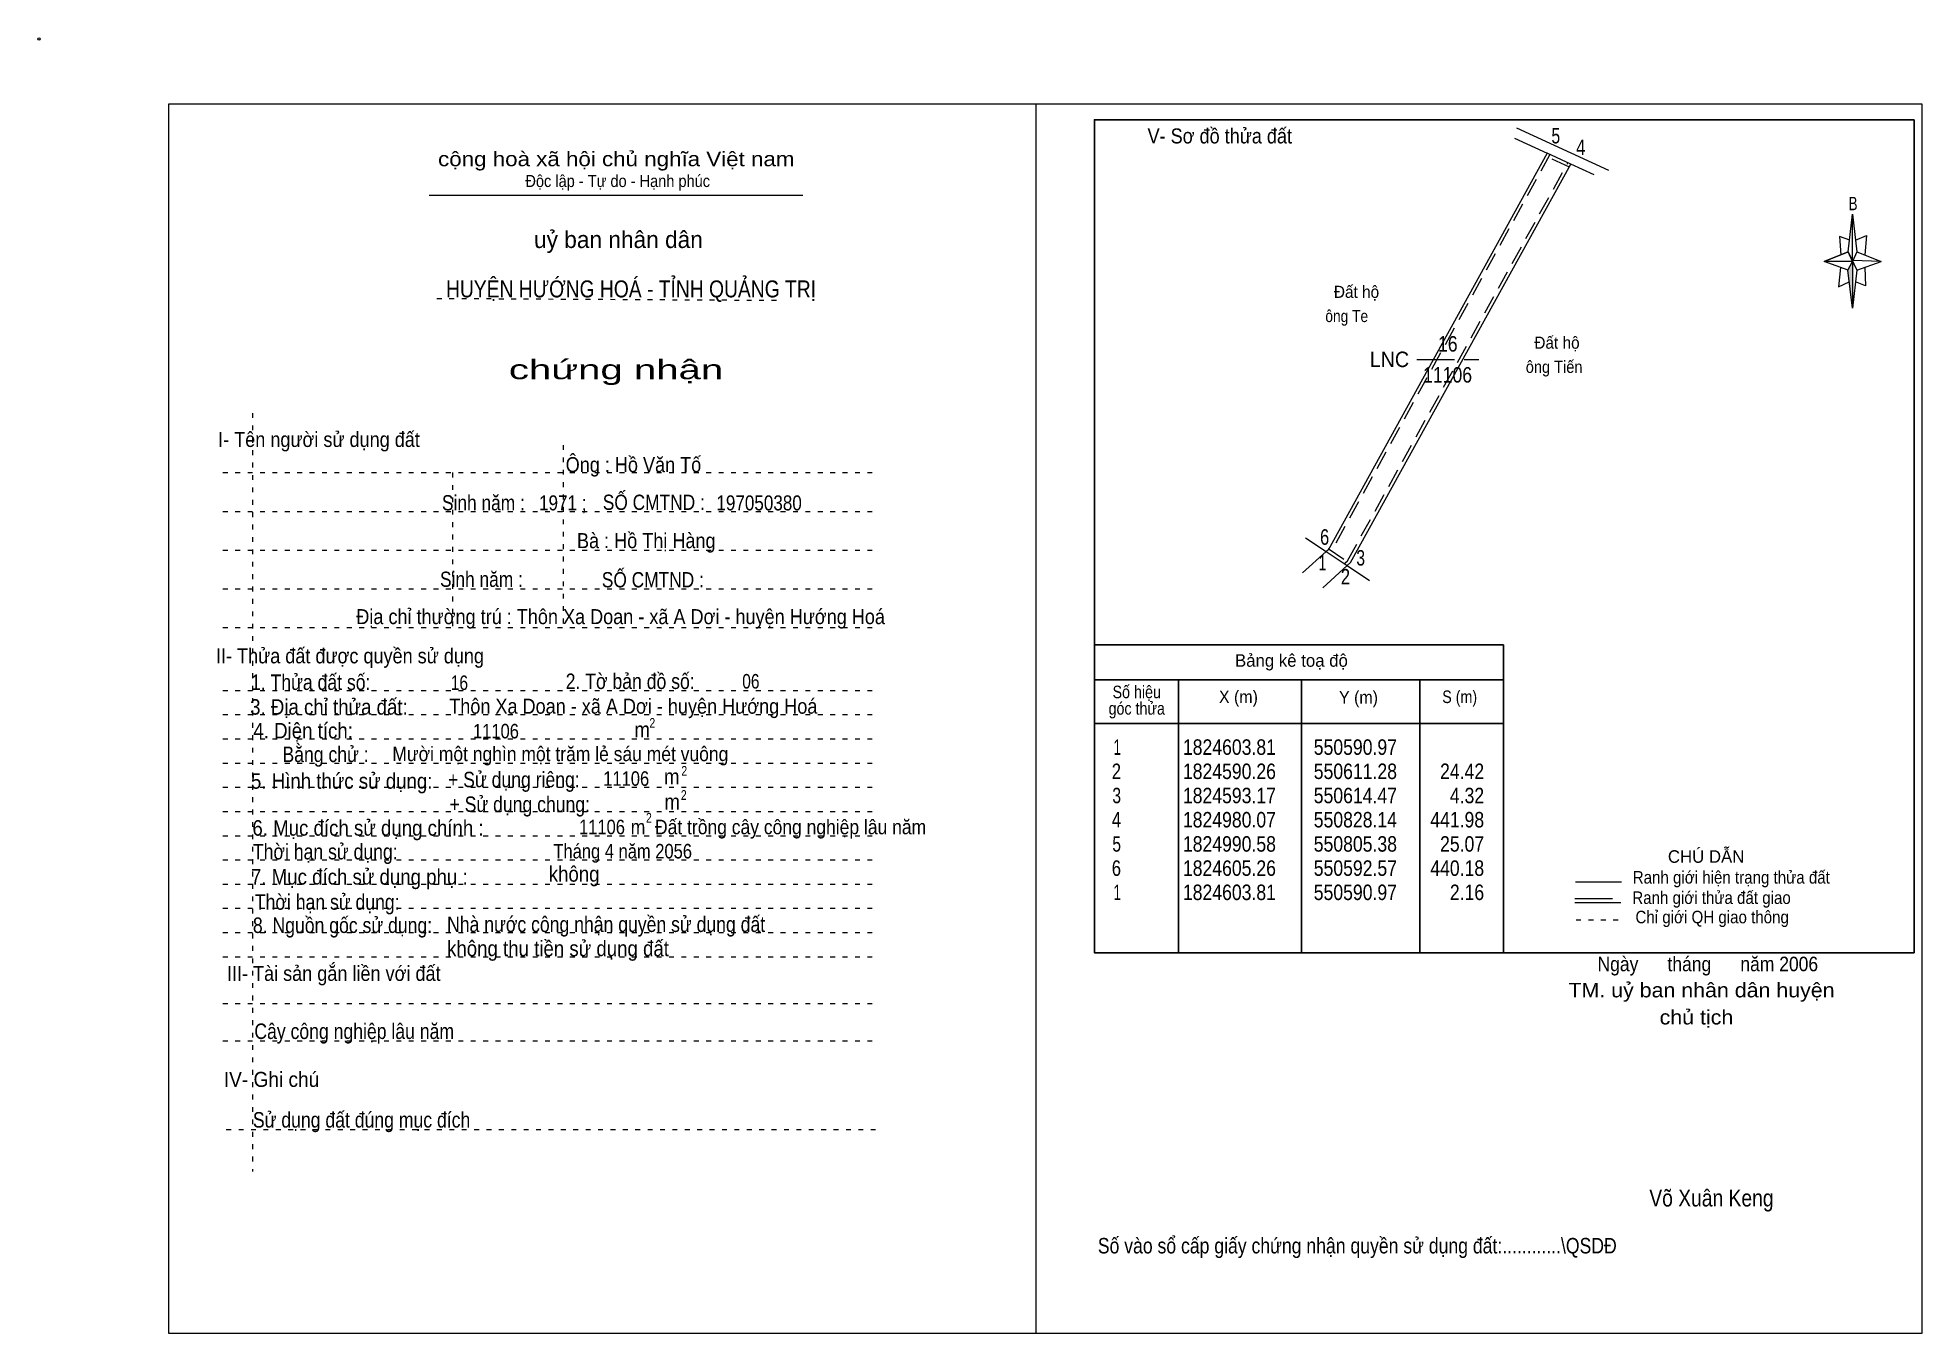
# Model space of a CAD drawing. Header units: centimetres. Extents: x -1.6 to 37.4, y -1.3 to 25.5.
import ezdxf
from ezdxf.enums import TextEntityAlignment as Align

# ---------------------------------------------------------------- set-up
doc = ezdxf.new("R2010")
doc.units = ezdxf.units.CM
doc.header["$LTSCALE"] = 0.13
for name, pattern in [('DOTTED', [1.5, 0.3, -1.2]), ('LONG_DASHED', [7.5, 6, -1.5]), ('MEDIUM_DASHED', [4.5, 3, -1.5])]:
    doc.linetypes.add(name, pattern=pattern)
for name, color, linetype, lineweight in [('1', 7, 'DOTTED', 13), ('10', 7, 'Continuous', 13), ('2', 7, 'Continuous', 25), ('3', 7, 'Continuous', 13), ('30', 7, 'Continuous', 13), ('33', 7, 'LONG_DASHED', 13), ('35', 7, 'Continuous', 13)]:
    doc.layers.add(name, color=color, linetype=linetype, lineweight=lineweight)
doc.layers.add('32', color=7, linetype='Continuous')

msp = doc.modelspace()

# ---------------------------------------------------------------- hatches: boundary and pattern name
at = {"layer": '30'}
msp.add_hatch(color=256, dxfattribs=at).paths.add_polyline_path([(35.91, 20.87), (35.91, 19.91), (35.81, 20.69)])

# ---------------------------------------------------------------- linework, layer by layer
at = {"layer": '1', "linetype": 'Continuous'}
msp.add_line((6.51, 22.24), (14.23, 22.24), dxfattribs=at)
at = {"layer": '1'}
for p, q in [((6.67, 20.11), (13.82, 20.07)), ((2.86, 17.74), (2.86, 2.07)), ((9.28, 17.08), (9.28, 13.31)), ((2.25, 16.51), (15.75, 16.51)), ((6.99, 16.51), (6.99, 13.31)), ((2.25, 15.71), (15.75, 15.71)), ((2.25, 14.91), (15.75, 14.91)), ((2.25, 14.11), (15.75, 14.11)), ((2.25, 13.31), (15.75, 13.31)), ((2.25, 12.01), (15.75, 12.01)), ((2.25, 11.51), (15.75, 11.51)), ((2.25, 11.01), (15.75, 11.01)), ((2.25, 10.51), (15.75, 10.51)), ((2.25, 10.01), (15.75, 10.01)), ((2.25, 9.51), (15.75, 9.51)), ((2.25, 9.01), (15.75, 9.01)), ((2.25, 8.51), (15.75, 8.51)), ((2.25, 8.01), (15.75, 8.01)), ((2.25, 7.51), (15.75, 7.51)), ((2.25, 7.01), (15.75, 7.01)), ((2.25, 6.51), (15.75, 6.51)), ((2.25, 5.54), (15.75, 5.54)), ((2.25, 4.77), (15.75, 4.77)), ((2.32, 2.94), (15.82, 2.94))]:
    msp.add_line(p, q, dxfattribs=at)
at = {"layer": '10'}
for p, q in [((28.93, 23.42), (29.6, 23.11)), ((28.97, 23.63), (30.87, 22.76)), ((30.57, 22.66), (30.09, 22.88)), ((25.04, 14.88), (24.55, 14.44)), ((24.61, 15.16), (25.04, 14.88)), ((25.08, 14.91), (25.04, 14.88)), ((25.04, 14.88), (25.47, 14.59)), ((25.47, 14.59), (24.97, 14.13)), ((25.47, 14.59), (25.93, 14.28))]:
    msp.add_line(p, q, dxfattribs=at)
at = {"layer": '10', "linetype": 'MEDIUM_DASHED'}
for p, q in [((29.66, 23.08), (25.14, 14.88)), ((30.06, 22.82), (29.57, 23.05)), ((25.08, 14.94), (25.51, 14.65))]:
    msp.add_line(p, q, dxfattribs=at)
at = {"layer": '10'}
msp.add_lwpolyline([(25.47, 14.59), (25.54, 14.65), (30.09, 22.88), (29.6, 23.11), (25.08, 14.91)], dxfattribs=at)
at = {"layer": '10', "linetype": 'MEDIUM_DASHED'}
msp.add_lwpolyline([(25.42, 14.64), (25.48, 14.69), (30.03, 22.91)], dxfattribs=at)
at = {"layer": '10'}
msp.add_circle((-1.55, 25.47), 0.025, dxfattribs=at)
at = {"layer": '2'}
for p, q in [((20.25, 12.95), (28.7, 12.95)), ((28.7, 6.59), (28.7, 12.95)), ((20.25, 12.23), (28.7, 12.23)), ((21.99, 6.59), (21.99, 12.23)), ((24.53, 10.89), (24.53, 12.23)), ((26.97, 12.23), (26.97, 6.59)), ((20.25, 11.33), (28.7, 11.33))]:
    msp.add_line(p, q, dxfattribs=at)
msp.add_lwpolyline([(37.18, 23.8), (20.25, 23.8), (20.25, 6.59), (37.18, 6.59)], close=True, dxfattribs=at)
msp.add_lwpolyline([(24.53, 6.59), (24.53, 10.39), (24.53, 10.89)], dxfattribs=at)
at = {"layer": '3'}
msp.add_line((19.04, 24.12), (19.04, -1.27), dxfattribs=at)
for points in [[(19.04, 24.12), (1.13, 24.12), (1.13, -1.27), (19.04, -1.27)], [(19.04, -1.27), (37.35, -1.27), (37.35, 24.12), (19.04, 24.12)]]:
    msp.add_lwpolyline(points, dxfattribs=at)
at = {"layer": '30'}
for p, q in [((35.82, 21.07), (35.91, 21.85)), ((36, 21.07), (36.5, 20.87)), ((35.82, 20.69), (35.32, 20.87)), ((36, 20.69), (35.91, 19.91)), ((36.16, 20.75), (36.18, 20.37)), ((36.18, 20.37), (35.97, 20.45))]:
    msp.add_line(p, q, dxfattribs=at)
for points in [[(35.91, 21.85), (36, 21.07), (35.91, 20.87)], [(35.91, 20.87), (35.32, 20.87), (35.82, 21.07), (36, 20.69), (36.5, 20.87), (35.91, 20.89)], [(35.91, 20.87), (35.91, 19.91), (35.81, 20.69)]]:
    msp.add_lwpolyline(points, close=True, dxfattribs=at)
for points in [[(35.97, 21.31), (36.2, 21.41), (36.16, 21.01)], [(35.91, 20.87), (35.82, 21.07), (35.32, 20.87)], [(35.85, 21.31), (35.64, 21.39), (35.67, 21.01)], [(35.66, 20.75), (35.62, 20.35), (35.84, 20.45)], [(35.91, 20.87), (36, 20.69), (36.5, 20.87)]]:
    msp.add_lwpolyline(points, dxfattribs=at)
at = {"layer": '33'}
msp.add_line((26.91, 18.85), (28.19, 18.85), dxfattribs=at)
at = {"layer": '35'}
for p, q in [((30.19, 8.06), (31.14, 8.06)), ((30.17, 7.63), (31.12, 7.63))]:
    msp.add_line(p, q, dxfattribs=at)
at = {"layer": '35', "linetype": 'LONG_DASHED'}
msp.add_line((30.17, 7.71), (31.12, 7.71), dxfattribs=at)
at = {"layer": '35', "linetype": 'DOTTED'}
msp.add_line((30.2, 7.27), (31.19, 7.27), dxfattribs=at)

# ---------------------------------------------------------------- texts
at = {"layer": '1'}
for s, height, width, p in [('V- Sơ đồ thửa đất', 0.31, 0.9, (22.84, 23.31)), ('cộng hoà xã hội chủ nghĩa Việt nam', 0.3, 1.15, (10.375, 22.84)), ('Độc lập - Tự do - Hạnh phúc', 0.25, 0.9, (10.405, 22.41)), ('chứng nhận', 0.4, 1.55, (10.37, 18.44)), ('I- Tên người sử dụng đất', 0.31, 0.9, (4.235, 17.04)), ('II- Thửa đất được quyền sử dụng', 0.31, 0.9, (4.875, 12.57)), ('III- Tài sản gắn liền với đất', 0.31, 0.9, (4.54, 6.01)), ('IV- Ghi chú', 0.31, 0.95, (3.255, 3.82))]:
    msp.add_text(s, height=height, dxfattribs=dict(at, width=width)).set_placement(p, align=Align.CENTER)
msp.add_text('uỷ ban nhân dân', height=0.35, dxfattribs=at).set_placement((10.42, 21.15), align=Align.CENTER)
at = {"layer": '10'}
for s, width, p in [('  Đất hộ', 0.95, (25.02, 20.12)), ('ông Te', 0.85, (25.02, 19.62)), ('  Đất hộ', 0.95, (29.16, 19.07)), ('ông Tiến', 0.9, (29.16, 18.57))]:
    msp.add_text(s, height=0.25, dxfattribs=dict(at, width=width)).set_placement(p)
for s, height, width, p in [('Ông : Hồ Văn Tố', 0.31, 0.9, (10.73, 16.52)), ('Sinh năm :', 0.3149, 0.85, (7.63, 15.73)), ('1971 ;', 0.31, 0.85, (9.27, 15.73)), ('SỐ CMTND :', 0.3149, 0.85, (11.15, 15.74)), ('197050380', 0.31, 0.85, (13.325, 15.73)), ('Bà : Hồ Thị Hàng', 0.31, 0.9, (10.995, 14.95)), ('Sinh năm :', 0.3149, 0.85, (7.59, 14.15)), ('SỐ CMTND :', 0.3149, 0.85, (11.13, 14.14)), ('Địa chỉ thường trú : Thôn Xa Doan - xã A Dơi - huyện Hướng Hoá', 0.31, 0.9, (10.465, 13.38)), ('16', 0.3, 0.8, (7.135, 12.02)), ('06', 0.3, 0.8, (13.155, 12.05)), (' Thôn Xa Doan - xã A Dơi - huyện Hướng Hoá', 0.31, 0.9, (10.675, 11.53)), ('11106', 0.3, 0.85, (7.89, 11.02)), ('Mười một nghìn một trăm lẻ sáu mét vuông ', 0.3, 0.9, (9.27, 10.55)), ('11106', 0.3, 0.85, (10.58, 10.04)), ('11106', 0.3, 0.85, (10.08, 9.04)), ('m  Đất trồng cây công nghiệp lâu năm ', 0.3, 0.9, (13.775, 9.04)), ('Tháng 4 năm 2056 ', 0.3, 0.85, (10.555, 8.54)), ('Ngày      tháng      năm 2006', 0.3, 0.9, (32.92, 6.21)), ('TM. uỷ ban nhân dân huyện', 0.3, 1.1, (32.79, 5.67)), ('chủ tịch', 0.3, 1.1, (32.685, 5.11)), ('Võ Xuân Keng ', 0.35, 0.85, (33.05, 1.35))]:
    msp.add_text(s, height=height, dxfattribs=dict(at, width=width)).set_placement(p, align=Align.CENTER)
at = {"layer": '2'}
for s, height, width, p in [('HUYỆN HƯỚNG HOÁ - TỈNH QUẢNG TRỊ', 0.35, 0.85, (10.68, 20.13)), ('Số hiệu', 0.2591, 0.85, (21.125, 11.85)), ('3. Địa chỉ thửa đất:', 0.32, 0.9, (4.44, 11.51)), ('góc thửa', 0.2591, 0.85, (21.125, 11.51)), ('X (m)', 0.2591, 0.95, (23.225, 11.75)), ('Y (m)', 0.2591, 0.95, (25.705, 11.74)), ('S (m)', 0.2591, 0.85, (27.795, 11.75)), ('Số vào sổ cấp giấy chứng nhận quyền sử dụng đất:............\\QSDĐ', 0.32, 0.85, (25.68, 0.38))]:
    msp.add_text(s, height=height, dxfattribs=dict(at, width=width)).set_placement(p, align=Align.CENTER)
msp.add_text('Bảng kê toạ độ', height=0.2591, dxfattribs=at).set_placement((24.32, 12.5), align=Align.CENTER)
for s, height, width, p in [('1. Thửa đất số:', 0.32, 0.85, (2.83, 12.02)), ('2. Tờ bản đồ số:', 0.32, 0.85, (9.33, 12.04)), ('4. Diện tích:', 0.32, 0.9, (2.88, 11.02)), ('m', 0.32, 0.9, (10.75, 11.04)), ('2', 0.2, 0.8, (11.06, 11.24)), ('Bằng chử :', 0.32, 0.85, (3.48, 10.53)), ('5. Hình thức sử dụng:', 0.32, 0.9, (2.83, 9.98)), ('+ Sử dụng riêng:', 0.32, 0.85, (6.9, 10.01)), ('m', 0.32, 0.9, (11.36, 10.07)), ('2', 0.2, 0.8, (11.72, 10.25)), ('+ Sử dụng chung:', 0.32, 0.85, (6.93, 9.5)), ('m', 0.32, 0.9, (11.37, 9.55)), ('2', 0.2, 0.8, (11.71, 9.75)), ('6. Mục đích sử dụng chính : ', 0.32, 0.9, (2.86, 9.01)), ('2', 0.2, 0.8, (10.99, 9.28)), ('Thời hạn sử dụng: ', 0.32, 0.85, (2.87, 8.52)), ('7. Mục đích sử dụng phụ : ', 0.32, 0.9, (2.83, 8)), ('không', 0.32, 0.9, (8.98, 8.06)), ('Thời hạn sử dụng: ', 0.32, 0.85, (2.91, 7.48)), ('8. Nguồn gốc sử dụng: ', 0.32, 0.85, (2.87, 7)), ('Nhà nước công nhận quyền sử dụng đất ', 0.32, 0.85, (6.88, 7.02)), ('không thu tiền sử dụng đất', 0.32, 0.9, (6.88, 6.52)), ('Cây công nghiệp lâu năm', 0.32, 0.85, (2.9, 4.81)), ('Sử dụng đất đúng mục đích', 0.32, 0.85, (2.87, 2.98))]:
    msp.add_text(s, height=height, dxfattribs=dict(at, width=width)).set_placement(p)
at = {"layer": '30', "width": 0.75}
msp.add_text('B', height=0.276, dxfattribs=at).set_placement((35.92, 21.93), align=Align.CENTER)
at = {"layer": '30'}
for s, width, p in [('1', 0.65, (20.8, 10.68)), ('1824603.81', 0.85, (24, 10.68)), ('550590.97', 0.85, (26.5, 10.68)), ('550590.97', 0.85, (26.5, 10.68)), ('2', 0.8, (20.8, 10.18)), ('1824590.26', 0.85, (24, 10.18)), ('550611.28', 0.85, (26.5, 10.18)), ('24.42', 0.85, (28.3, 10.18)), ('3', 0.75, (20.8, 9.68)), ('1824593.17', 0.85, (24, 9.68)), ('550614.47', 0.85, (26.5, 9.68)), ('4.32', 0.85, (28.3, 9.68)), ('4', 0.8, (20.8, 9.18)), ('1824980.07', 0.85, (24, 9.18)), ('550828.14', 0.85, (26.5, 9.18)), ('441.98', 0.85, (28.3, 9.18)), ('5', 0.75, (20.8, 8.68)), ('1824990.58', 0.85, (24, 8.68)), ('550805.38', 0.85, (26.5, 8.68)), ('25.07', 0.85, (28.3, 8.68)), ('6', 0.8, (20.8, 8.18)), ('1824605.26', 0.85, (24, 8.18)), ('550592.57', 0.85, (26.5, 8.18)), ('440.18', 0.85, (28.3, 8.18)), ('1', 0.65, (20.8, 7.68)), ('1824603.81', 0.85, (24, 7.68)), ('550590.97', 0.85, (26.5, 7.68)), ('2.16', 0.85, (28.3, 7.68))]:
    msp.add_text(s, height=0.32, dxfattribs=dict(at, width=width)).set_placement(p, align=Align.RIGHT)
at = {"layer": '32'}
for s, width, p in [('5', 0.75, (29.78, 23.31)), ('4', 0.8, (30.295, 23.07)), ('6', 0.8, (25.005, 15.02)), ('1', 0.65, (24.96, 14.49)), ('3', 0.75, (25.75, 14.59)), ('2', 0.8, (25.435, 14.2))]:
    msp.add_text(s, height=0.32, dxfattribs=dict(at, width=width)).set_placement(p, align=Align.CENTER)
at = {"layer": '33', "width": 0.85}
for s, p in [('16', (27.55, 19.01)), ('11106', (27.545, 18.37))]:
    msp.add_text(s, height=0.32, dxfattribs=at).set_placement(p, align=Align.CENTER)
at = {"layer": '33', "width": 0.95}
msp.add_text('LNC', height=0.32, dxfattribs=at).set_placement((26.75, 18.69), align=Align.RIGHT)
at = {"layer": '35'}
msp.add_text('CHÚ DẪN', height=0.2591, dxfattribs=at).set_placement((32.885, 8.45), align=Align.CENTER)
at = {"layer": '35', "width": 0.9}
for s, p in [('Ranh giới hiện trạng thửa đất', (33.405, 8.02)), ('Ranh giới thửa đất giao ', (33.04, 7.6)), ('Chỉ giới QH giao thông', (33.01, 7.2))]:
    msp.add_text(s, height=0.2591, dxfattribs=at).set_placement(p, align=Align.CENTER)

doc.saveas('drawing.dxf')
